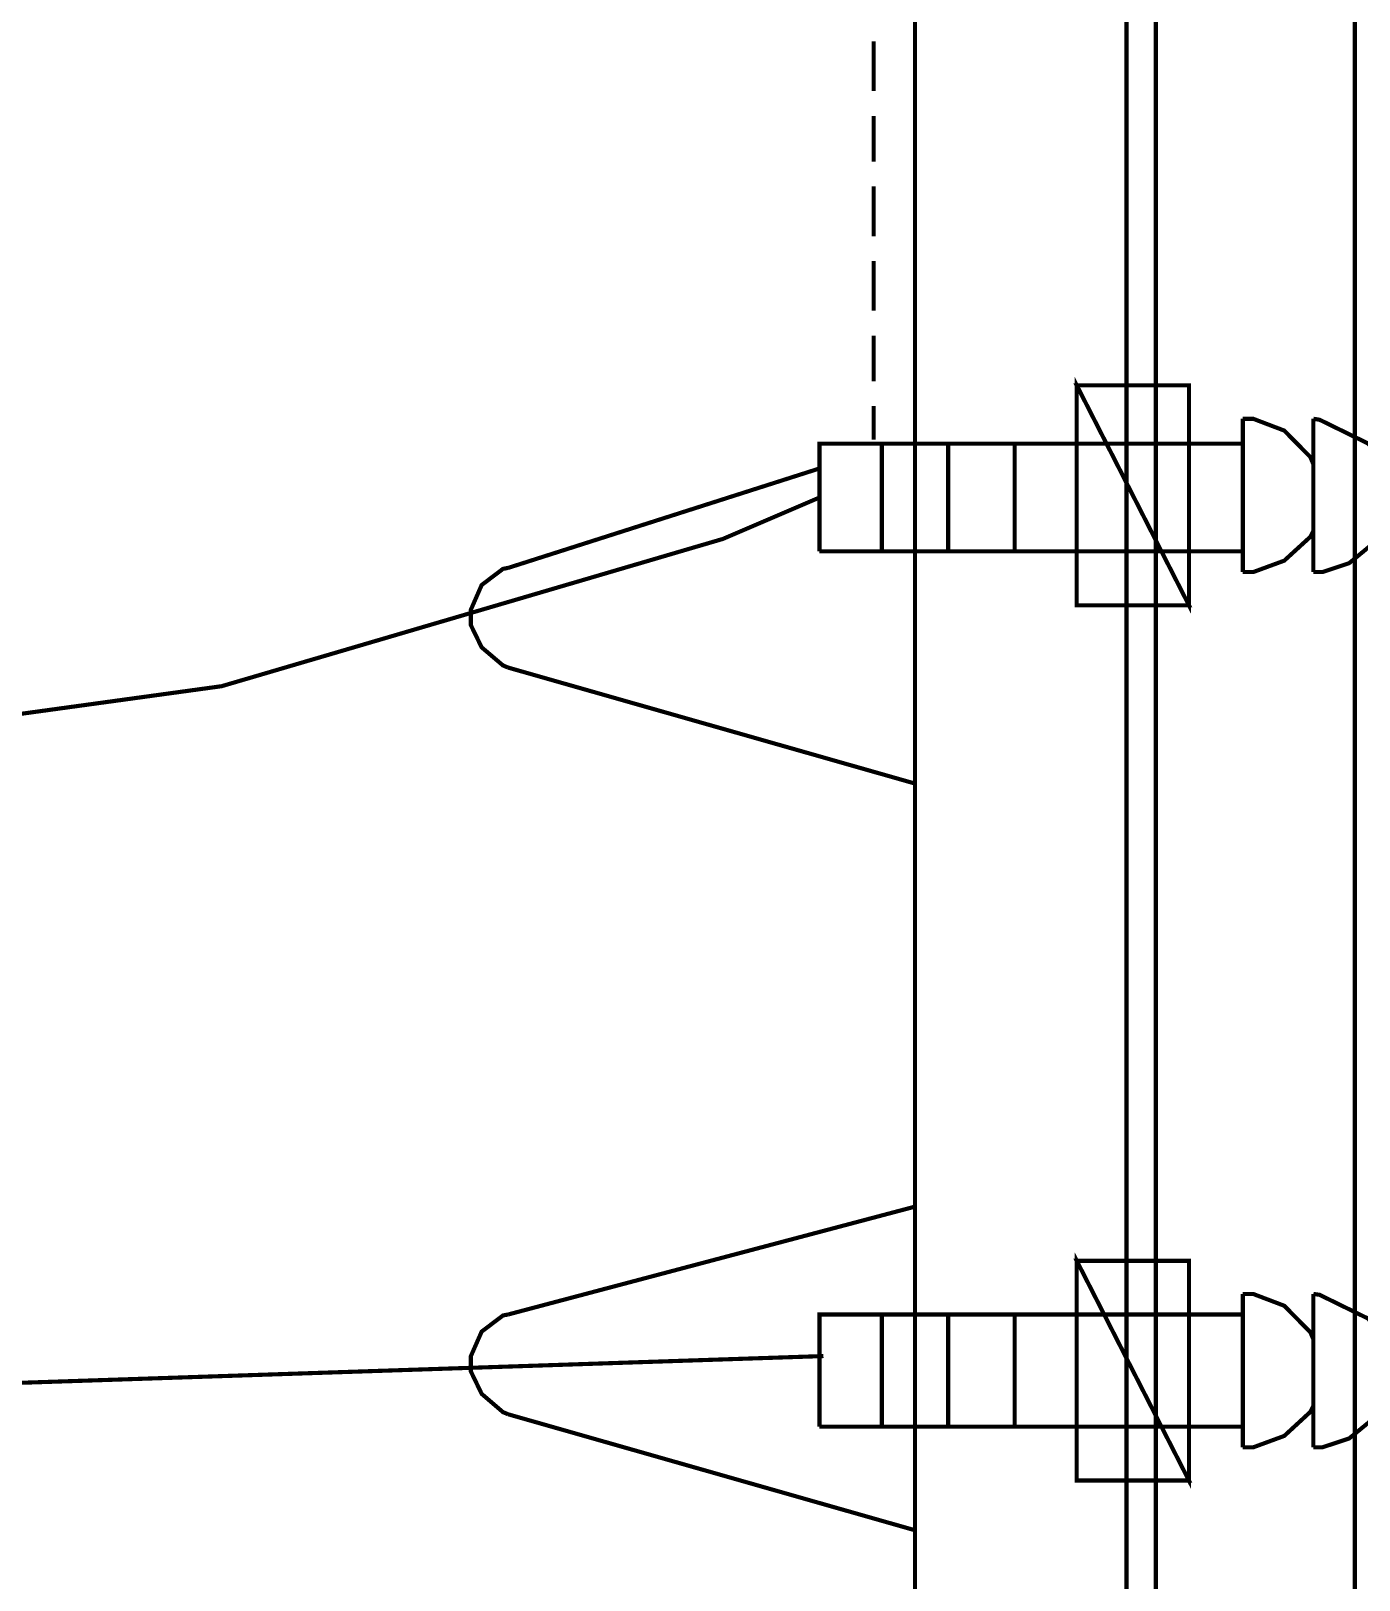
# Model space of a CAD drawing. Header units: metres. Extents: x -593 to 248, y 430 to 1024.
# Drawn here: x -440.03 to -426.46, y 810.69 to 826.52 of the extents above; entities that cross this region are included whole.
import ezdxf

# ---------------------------------------------------------------- set-up
doc = ezdxf.new("R2010")
doc.units = ezdxf.units.M
doc.header["$MEASUREMENT"] = 0
doc.layers.add('C00-00-00-BLACK', color=7, linetype='Continuous')
doc.layers.add('CFF-00-00', color=1, linetype='Continuous')

msp = doc.modelspace()

# ---------------------------------------------------------------- linework, layer by layer
at = {"layer": 'C00-00-00-BLACK', "const_width": 0.0423}
for points in [[(-466.876, 836.292), (-426.501, 836.292), (-426.501, 767.92), (-436.426, 767.92)], [(-448.937, 767.92), (-448.937, 772.413), (-462.381, 772.413), (-462.381, 831.798), (-430.996, 831.798), (-430.996, 772.413), (-434.346, 772.413), (-434.346, 767.92)], [(-431.419, 825.907), (-431.419, 826.414)], [(-431.419, 825.186), (-431.419, 825.652)], [(-431.419, 824.421), (-431.419, 824.933)], [(-431.419, 823.661), (-431.419, 824.168)], [(-431.419, 822.94), (-431.419, 823.406)], [(-431.419, 822.345), (-431.419, 822.686)], [(-427.646, 820.99), (-427.646, 822.557)], [(-426.924, 822.091), (-426.956, 822.166), (-427.222, 822.436), (-427.54, 822.557), (-427.646, 822.557)], [(-426.924, 820.99), (-426.924, 822.557)], [(-426.332, 822.261), (-426.363, 822.303), (-426.861, 822.547), (-426.924, 822.557)], [(-427.646, 822.303), (-431.972, 822.303), (-431.972, 821.202)], [(-431.335, 822.303), (-431.335, 821.202)], [(-430.657, 822.303), (-430.657, 821.202)], [(-429.978, 822.303), (-429.978, 821.202)], [(-427.646, 820.99), (-427.54, 820.99), (-427.222, 821.107), (-426.956, 821.35), (-426.924, 821.413)], [(-426.924, 820.99), (-426.833, 820.99), (-426.559, 821.081), (-426.321, 821.277), (-426.289, 821.329)], [(-431.972, 821.202), (-427.646, 821.202)], [(-427.646, 812.045), (-427.646, 813.613)], [(-426.924, 813.148), (-426.956, 813.222), (-427.222, 813.492), (-427.54, 813.613), (-427.646, 813.613)], [(-426.924, 812.045), (-426.924, 813.613)], [(-426.332, 813.317), (-426.363, 813.36), (-426.861, 813.604), (-426.924, 813.613)], [(-427.646, 813.403), (-431.972, 813.403), (-431.972, 812.256)], [(-431.335, 813.403), (-431.335, 812.256)], [(-430.657, 813.403), (-430.657, 812.256)], [(-429.978, 813.403), (-429.978, 812.256)], [(-427.646, 812.045), (-427.54, 812.045), (-427.222, 812.162), (-426.956, 812.407), (-426.924, 812.471)], [(-431.972, 812.256), (-427.646, 812.256)], [(-426.924, 812.045), (-426.833, 812.045), (-426.559, 812.136), (-426.321, 812.331), (-426.289, 812.383)]]:
    msp.add_lwpolyline(points, dxfattribs=at)
for points in [[(-428.834, 796.743), (-428.535, 796.743), (-428.535, 828.918), (-428.834, 828.918), (-428.834, 796.743)], [(-428.196, 822.899), (-429.343, 822.899), (-428.196, 820.651), (-428.196, 822.899)], [(-429.343, 822.899), (-428.196, 820.651), (-429.343, 820.651), (-429.343, 822.899)], [(-428.196, 822.899), (-429.343, 822.899), (-429.343, 820.651), (-428.196, 820.651), (-428.196, 822.899)], [(-429.343, 813.952), (-428.196, 811.706), (-429.343, 811.706), (-429.343, 813.952)], [(-428.196, 813.952), (-429.343, 813.952), (-428.196, 811.706), (-428.196, 813.952)], [(-428.196, 813.952), (-429.343, 813.952), (-429.343, 811.706), (-428.196, 811.706), (-428.196, 813.952)]]:
    msp.add_lwpolyline(points, close=True, dxfattribs=at)
at = {"layer": 'C00-00-00-BLACK'}
for points in [[(-428.196, 822.899), (-429.343, 822.899), (-428.196, 820.651), (-428.196, 822.899)], [(-429.343, 822.899), (-428.196, 820.651), (-429.343, 820.651), (-429.343, 822.899)], [(-428.196, 813.952), (-429.343, 813.952), (-428.196, 811.706), (-428.196, 813.952)], [(-429.343, 813.952), (-428.196, 811.706), (-429.343, 811.706), (-429.343, 813.952)]]:
    msp.add_lwpolyline(points, close=True, dxfattribs=at)
at = {"layer": 'CFF-00-00', "const_width": 0.0423}
for points in [[(-431.972, 822.049), (-435.153, 821.033)], [(-444.439, 819.167), (-442.85, 819.167), (-438.081, 819.824), (-432.959, 821.329), (-431.972, 821.752)], [(-435.153, 821.033), (-435.206, 821.023), (-435.424, 820.858), (-435.534, 820.606), (-435.534, 820.521), (-435.534, 820.447), (-435.424, 820.221), (-435.206, 820.036), (-435.153, 820.014)], [(-435.153, 820.014), (-430.996, 818.829)], [(-430.996, 814.505), (-435.153, 813.403)], [(-435.153, 813.403), (-435.206, 813.393), (-435.424, 813.228), (-435.534, 812.978), (-435.534, 812.894), (-435.534, 812.82), (-435.424, 812.592), (-435.206, 812.405), (-435.153, 812.383)], [(-431.931, 812.978), (-443.339, 812.598)], [(-435.153, 812.383), (-430.996, 811.198)]]:
    msp.add_lwpolyline(points, dxfattribs=at)

doc.saveas('drawing.dxf')
